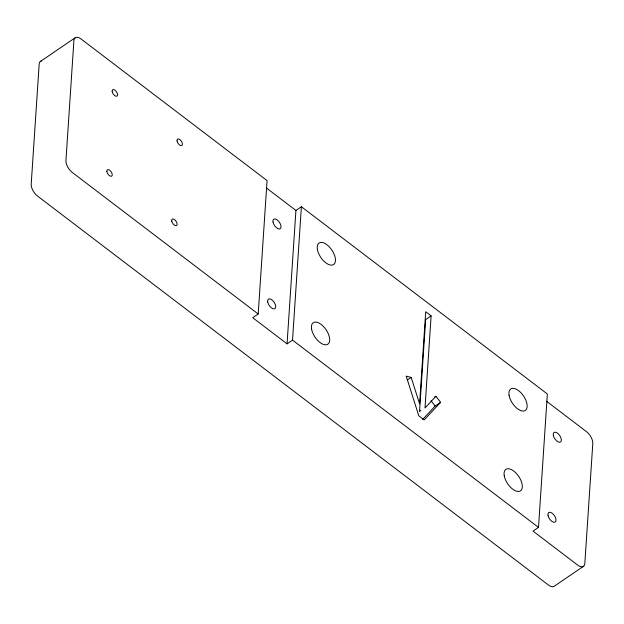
<?xml version="1.0" encoding="UTF-8"?>
<svg xmlns="http://www.w3.org/2000/svg" width="624" height="624" viewBox="0 0 624 624"><rect width="100%" height="100%" fill="white"/><g stroke="black" fill="none" stroke-linecap="round" stroke-linejoin="round"><path stroke-width="0.94" d="M258.203 313.997L267.064 180.601L81.104 39.023A9.625 4.922 55.8 0 0 73.905 40.544L65.933 160.602A9.625 4.922 55.8 0 0 72.244 172.419L258.203 313.997L252.736 317.717L287.063 343.855L292.531 340.127L301.392 206.731L547.357 393.994L538.496 527.389L533.029 531.118L577.629 565.071A9.625 4.922 55.8 0 0 584.828 563.542L592.8 443.485A9.625 4.922 55.8 0 0 586.482 431.668L546.499 401.224M287.063 343.855L295.924 210.452L301.392 206.731M431.114 315.869L424.999 407.987L435.934 396.256L440.614 402.324L424.203 419.921L418.798 415.802L406.193 376.124L411.185 377.419L419.593 403.868L425.708 311.75L431.114 315.869L425.646 319.589L419.523 411.707L420.81 410.327M422.674 419.414L435.139 406.045L440.614 402.324M40.303 61.534L75.036 37.9M407.285 380.078L411.185 377.419M434.374 397.324L435.934 396.256M583.697 566.186L554.44 586.1A9.625 4.922 55.8 0 1 548.363 584.977L37.518 196.053A9.625 4.922 55.8 0 1 31.2 184.236L39.172 64.178A9.625 4.922 55.8 0 1 41.465 60.973M266.175 187.801L295.924 210.452M292.531 340.127L538.496 527.389M431.051 400.741L435.139 406.045M509.083 395.327A12.987 6.646 55.8 0 0 524.074 410.982A12.987 6.646 55.8 0 0 520.985 392.808A12.987 6.646 55.8 0 0 509.083 395.327M504.231 475.722A12.987 6.646 55.8 0 0 519.223 491.377A12.987 6.646 55.8 0 0 516.134 473.203A12.987 6.646 55.8 0 0 504.231 475.722M317.382 249.382A12.987 6.646 55.8 0 0 332.374 265.036A12.987 6.646 55.8 0 0 329.285 246.862A12.987 6.646 55.8 0 0 317.382 249.382M311.594 329.066A12.987 6.646 55.8 0 0 326.594 344.721A12.987 6.646 55.8 0 0 323.505 326.539A12.987 6.646 55.8 0 0 311.594 329.066M273.008 222.011A5.772 2.956 55.8 0 0 279.677 228.969A5.772 2.956 55.8 0 0 278.304 220.888A5.772 2.956 55.8 0 0 273.008 222.011M267.704 301.922A5.772 2.956 55.8 0 0 274.365 308.88A5.772 2.956 55.8 0 0 272.992 300.799A5.772 2.956 55.8 0 0 267.704 301.922M553.309 435.279A5.772 2.956 55.8 0 0 559.978 442.237A5.772 2.956 55.8 0 0 558.605 434.156A5.772 2.956 55.8 0 0 553.309 435.279M547.997 515.315A5.772 2.956 55.8 0 0 554.658 522.272A5.772 2.956 55.8 0 0 553.285 514.199A5.772 2.956 55.8 0 0 547.997 515.315M106.883 171.647A3.845 1.966 55.8 0 0 111.322 176.28A3.845 1.966 55.8 0 0 110.409 170.898A3.845 1.966 55.8 0 0 106.883 171.647M112.195 91.603A3.845 1.966 55.8 0 0 116.641 96.244A3.845 1.966 55.8 0 0 115.721 90.862A3.845 1.966 55.8 0 0 112.195 91.603M171.748 221.036A3.845 1.966 55.8 0 0 176.194 225.67A3.845 1.966 55.8 0 0 175.282 220.288A3.845 1.966 55.8 0 0 171.748 221.036M177.068 140.993A3.845 1.966 55.8 0 0 181.506 145.634A3.845 1.966 55.8 0 0 180.593 140.244A3.845 1.966 55.8 0 0 177.068 140.993"/></g></svg>
